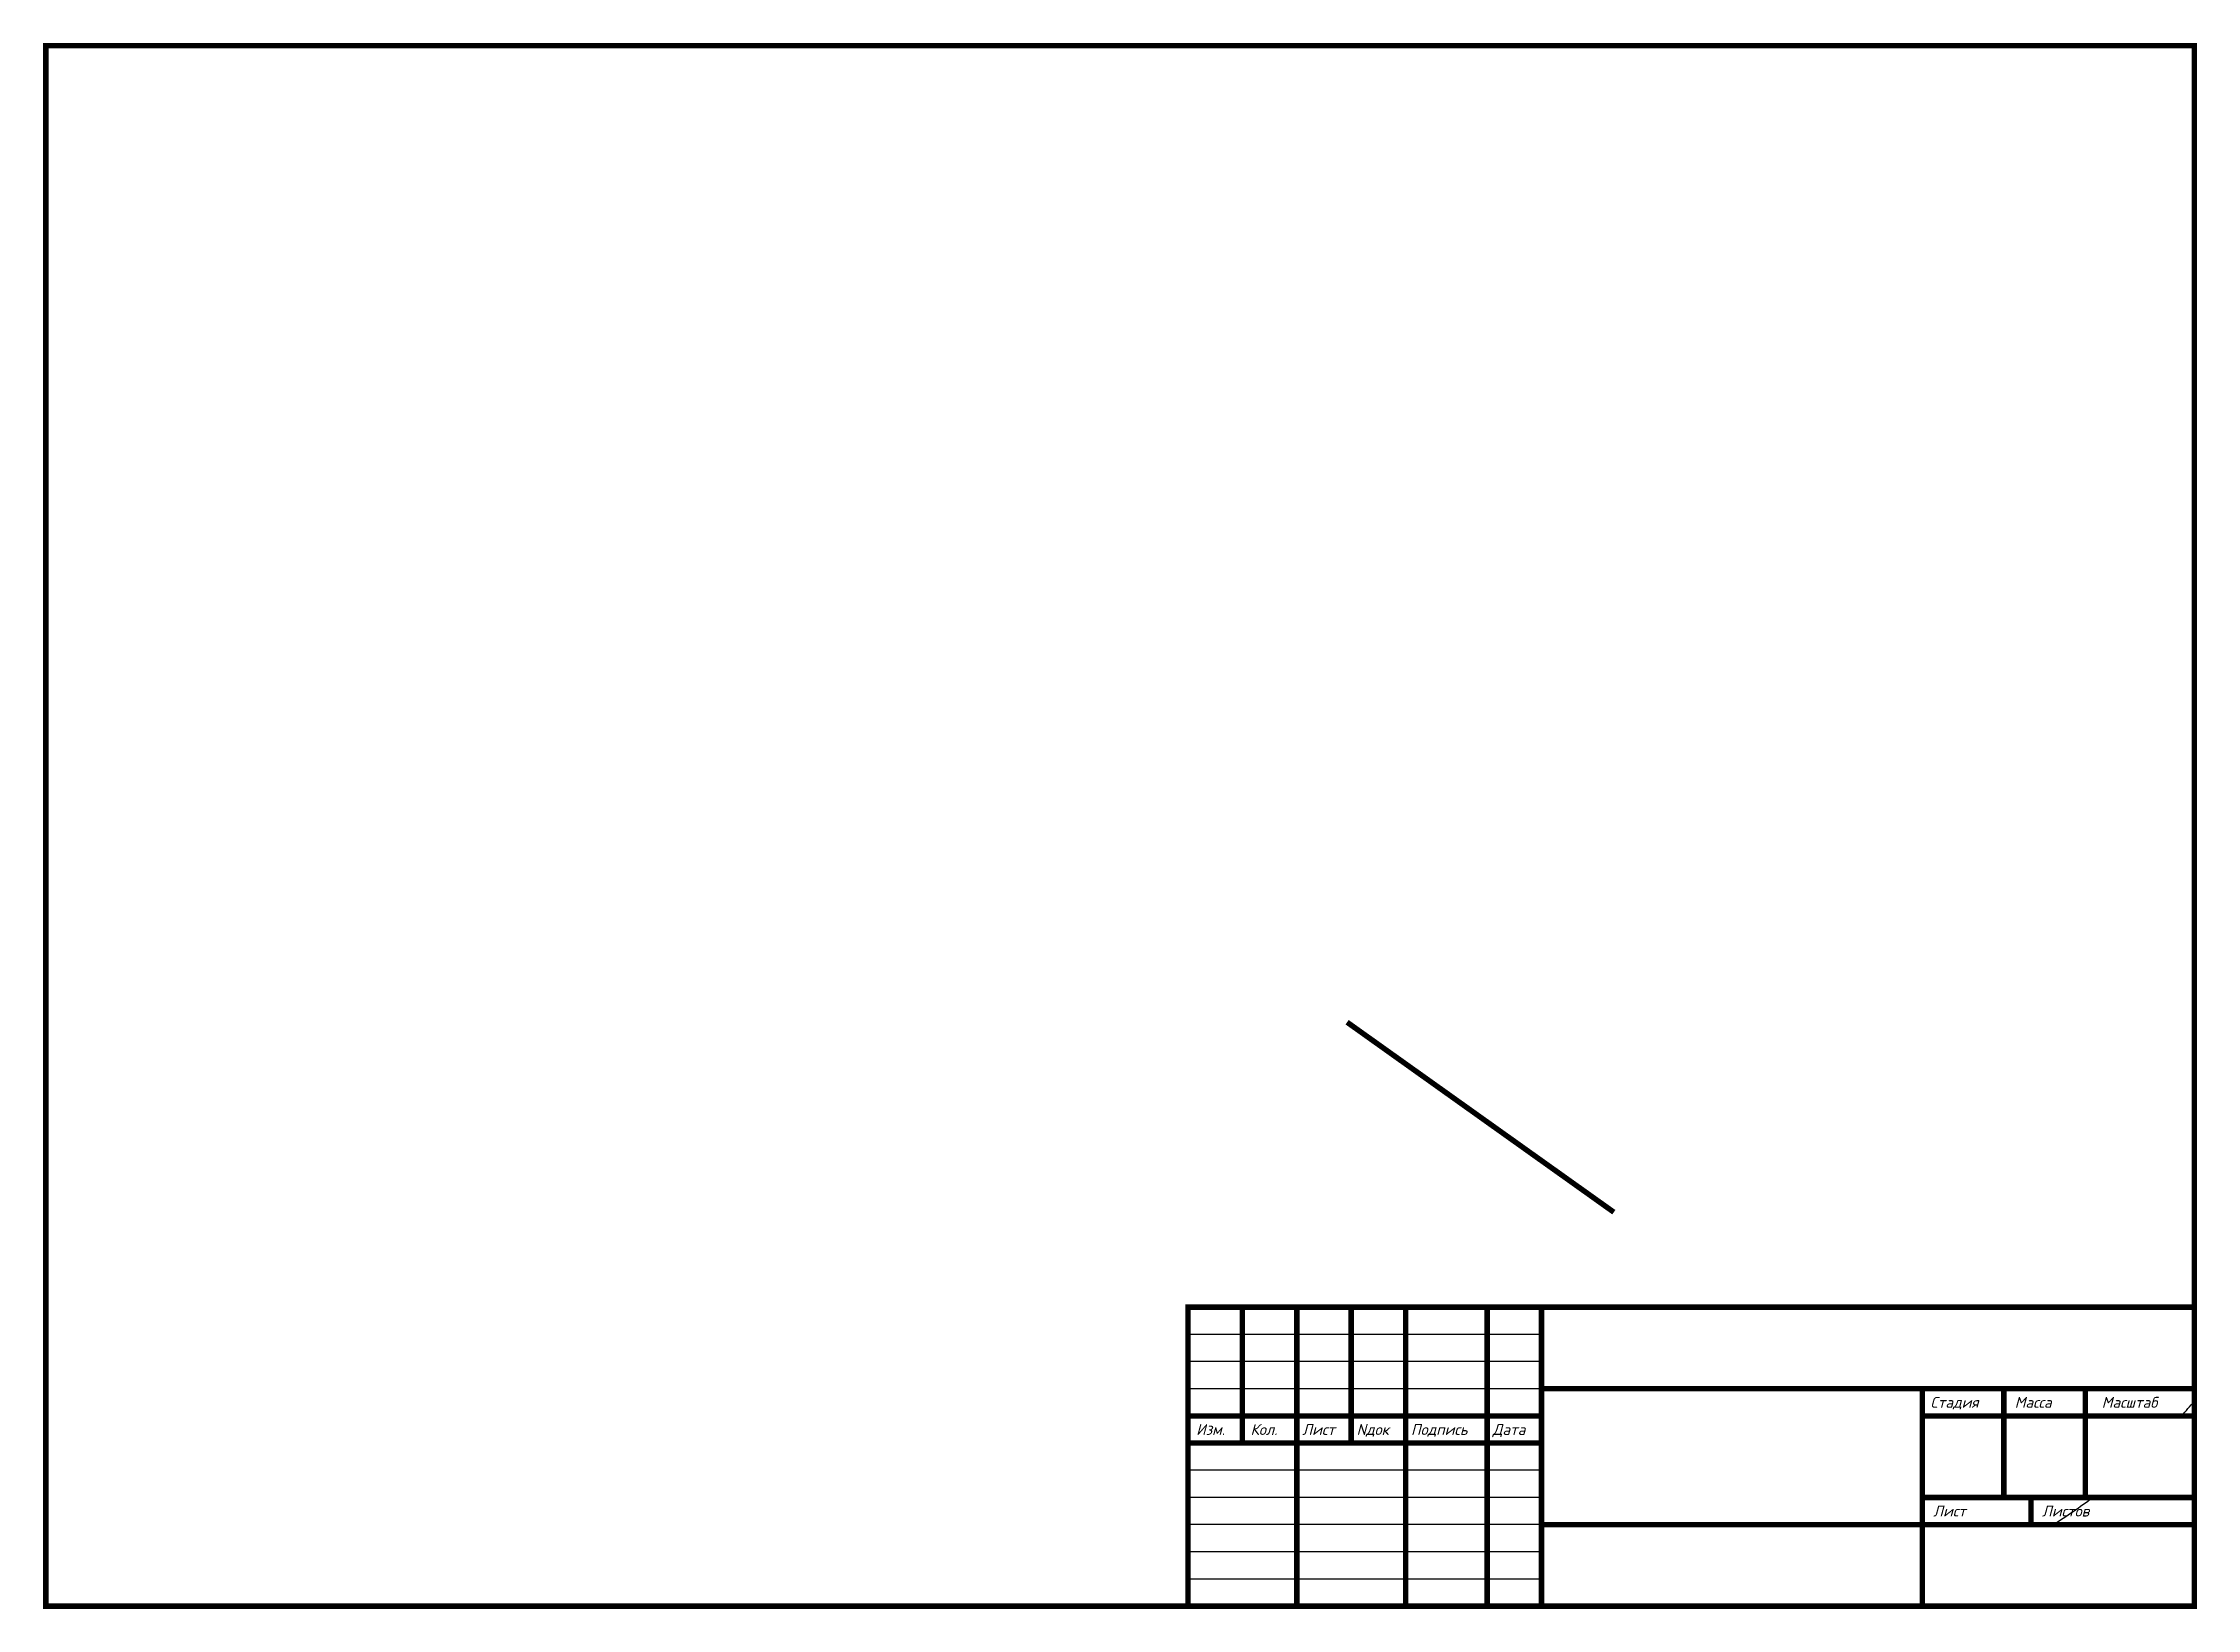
# Model space of a CAD drawing. Header units: inches. Extents: x 36 to 432, y 31 to 319.
import ezdxf

# ---------------------------------------------------------------- set-up
doc = ezdxf.new("R2010")
doc.units = ezdxf.units.IN
doc.header["$MEASUREMENT"] = 0
doc.styles.get("Standard").update_dxf_attribs({"font": 'isocpeur.ttf', "oblique": 15, "height": 5})

msp = doc.modelspace()

# ---------------------------------------------------------------- linework, layer by layer
for p, q in [((311.32, 81.53), (246.32, 81.53)), ((311.32, 76.53), (246.32, 76.53)), ((311.32, 71.53), (246.32, 71.53)), ((311.32, 56.53), (246.32, 56.53)), ((311.32, 51.53), (246.32, 51.53)), ((311.32, 46.53), (246.32, 46.53)), ((311.32, 41.53), (246.32, 41.53)), ((311.32, 36.53), (246.32, 36.53))]:
    msp.add_line(p, q)
at = {"lineweight": 0, "const_width": 1}
msp.add_lwpolyline([(36.32, 31.53), (36.32, 318.53), (431.32, 318.53), (431.32, 31.53)], close=True, dxfattribs=at)
at = {"lineweight": 100, "const_width": 1}
msp.add_lwpolyline([(275.57, 138.94), (324.61, 104)], dxfattribs=at)
at = {"const_width": 1}
for points in [[(246.32, 31.53), (246.32, 86.53), (431.32, 86.53)], [(256.32, 61.53), (256.32, 86.53)], [(266.32, 86.53), (266.32, 31.53)], [(276.32, 86.53), (276.32, 61.53)], [(286.32, 31.53), (286.32, 86.53)], [(301.32, 86.53), (301.32, 31.53)], [(311.32, 86.53), (311.32, 31.53)], [(311.32, 71.53), (431.32, 71.53)], [(381.32, 71.53), (381.32, 31.53)], [(396.32, 71.53), (396.32, 51.53)], [(411.32, 71.53), (411.32, 51.53)], [(311.32, 66.53), (246.32, 66.53)], [(381.32, 66.53), (431.32, 66.53)], [(311.32, 61.53), (246.32, 61.53)], [(381.32, 51.53), (431.32, 51.53)], [(401.32, 51.53), (401.32, 46.53)], [(311.32, 46.53), (431.32, 46.53)]]:
    msp.add_lwpolyline(points, dxfattribs=at)
at = {"linetype": 'ByBlock', "lineweight": 25}
for start, end in [(318.3344, 320.1909), (302.1562, 306.7604)]:
    msp.add_arc((346.82, 139.66), 110, start, end, dxfattribs=at)

# ---------------------------------------------------------------- texts
at = {"oblique": 15}
for s, p in [('Стадия', (382.82, 68.03)), ('Масса', (398.32, 68.03)), ('Масштаб', (414.32, 68.03)), ('Изм.', (247.82, 63.03)), ('Кол.', (257.82, 63.03)), ('Лист', (267.32, 63.03)), ('Nдок', (277.32, 63.03)), ('Подпись', (287.32, 63.03)), ('Дата', (302.32, 63.03)), ('Лист', (383.32, 48.03)), ('Листов', (403.32, 48.03))]:
    msp.add_text(s, height=2, dxfattribs=at).set_placement(p)

doc.saveas('drawing.dxf')
